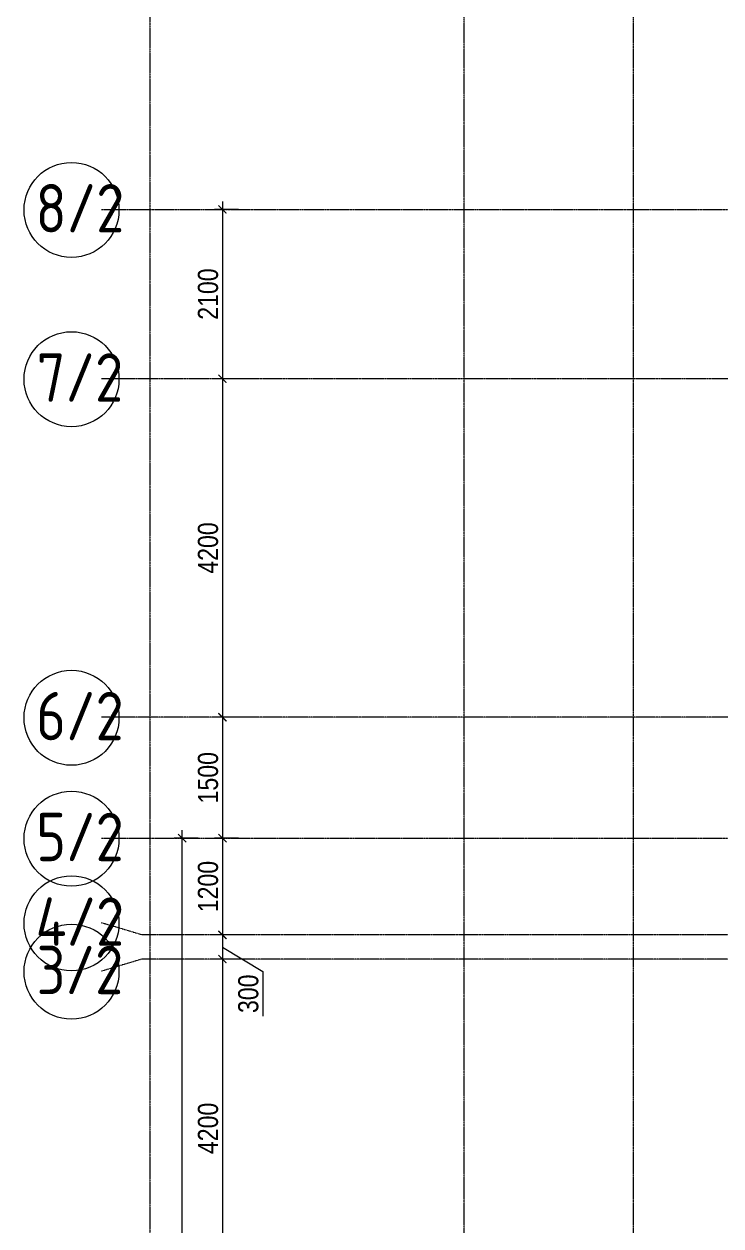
# Model space of a CAD drawing. Header units: millimetres. Extents: x -231292 to 573618, y -153144 to 564035.
# Drawn here: x 40921 to 49570, y 21919 to 36830 of the extents above; entities that cross this region are included whole.
import ezdxf
from ezdxf.enums import TextEntityAlignment as Align

# ---------------------------------------------------------------- set-up
doc = ezdxf.new("R2010")
doc.units = ezdxf.units.MM
doc.linetypes.add('CENTER2', pattern=[28.575, 19.05, -3.175, 3.175, -3.175])
doc.layers.get('0').update_dxf_attribs({"color": 250})
doc.layers.get('Defpoints').update_dxf_attribs({"color": 250})
doc.layers.add('РД_Оси_100', color=250, linetype='Continuous', lineweight=0)
doc.layers.add('РД_Оси_размер', color=250, linetype='Continuous', lineweight=0)
doc.styles.add('style1', font='ARIALN.TTF')
doc.styles.add('ккк', font='isocpeur.ttf', dxfattribs={"width": 0.85, "oblique": 15})
doc.dimstyles.new('Dim100_ареал', dxfattribs={"dimscale": 100, "dimtxt": 2.5, "dimasz": 1, "dimexe": 1, "dimexo": 1, "dimgap": 0.5, "dimtad": 1, "dimzin": 12, "dimdsep": 46, "dimtxsty": 'style1', "dimblk": 'ARCHTICK', "dimcen": 1, "dimdle": 1, "dimclrd": 256, "dimclre": 256, "dimaunit": 1, "dimadec": 0, "dimazin": 3, "dimtfac": 1, "dimtmove": 1, "dimatfit": 3, "dimldrblk": 'OPEN30', "dimfxl": 2, "dimfxlon": 1, "dimtolj": 1, "dimtzin": 0, "dimlwd": 9, "dimlwe": 9, "dimarcsym": 0})

# ---------------------------------------------------------------- blocks, each defined once
blk = doc.blocks.new('A-iden')
at = {"linetype": 'Continuous', "lineweight": 5}
blk.add_circle((-0.73, -4.06), 5.89, dxfattribs=at)
at = {"color": 0, "linetype": 'Continuous', "lineweight": 20, "style": 'ккк', "width": 0.85}
blk.add_attdef('ID', text='', height=6, dxfattribs=at).set_placement((0.31, -3.85), align=Align.MIDDLE_CENTER)
blk = doc.blocks.new('_ArchTick')
at = {"color": 0, "linetype": 'ByBlock', "const_width": 0.15}
blk.add_lwpolyline([(-0.5, -0.5), (0.5, 0.5)], dxfattribs=at)
blk = doc.blocks.new('*D37')
at = {"layer": 'Defpoints', "color": 0, "transparency": 16777216}
for p in [(34000, 13500), (37500, 13500), (37500, 0)]:
    blk.add_point(p, dxfattribs=at)
at = {"layer": 'РД_Оси_размер', "color": 0, "lineweight": 5, "transparency": 16777216}
for p, q in [((34000, -100), (34000, 13600)), ((34200, 13500), (33900, 13500)), ((34200, 0), (33900, 0))]:
    blk.add_line(p, q, dxfattribs=at)
at = {"layer": 'РД_Оси_размер', "color": 0, "lineweight": 5, "transparency": 16777216, "xscale": 100, "yscale": 100, "zscale": 100}
for p, rotation in [((34000, 13500), 90), ((34000, 0), 270)]:
    blk.add_blockref('_ArchTick', p, dxfattribs=dict(at, rotation=rotation))
at = {"layer": 'РД_Оси_размер', "color": 0, "transparency": 16777216, "insert": (33822, 6750), "char_height": 250, "attachment_point": 5, "rotation": 90, "style": 'style1'}
blk.add_mtext('\\A1;13500', dxfattribs=at)
blk = doc.blocks.new('_Open30')
at = {"color": 0, "linetype": 'ByBlock', "lineweight": -2}
for p, q in [((-1, 0.27), (0, 0)), ((0, 0), (-1, -0.27)), ((0, 0), (-1, 0))]:
    blk.add_line(p, q, dxfattribs=at)
blk = doc.blocks.new('*D392')
at = {"layer": 'Defpoints', "color": 0, "transparency": 16777216}
for p in [(36000, 21300), (34500, 19200), (36000, 19200)]:
    blk.add_point(p, dxfattribs=at)
at = {"layer": 'РД_Оси_размер', "lineweight": 9, "transparency": 16777216}
for p, q in [((34500, 21400), (34500, 19100)), ((34700, 21300), (34400, 21300)), ((34700, 19200), (34400, 19200))]:
    blk.add_line(p, q, dxfattribs=at)
at = {"layer": 'РД_Оси_размер', "lineweight": 9, "transparency": 16777216, "xscale": 100, "yscale": 100, "zscale": 100}
for p, rotation in [((34500, 21300), 90), ((34500, 19200), 270)]:
    blk.add_blockref('_ArchTick', p, dxfattribs=dict(at, rotation=rotation))
at = {"layer": 'РД_Оси_размер', "color": 0, "transparency": 16777216, "insert": (34322, 20250), "char_height": 250, "attachment_point": 5, "rotation": 90, "style": 'style1'}
blk.add_mtext('\\A1;2100', dxfattribs=at)
blk = doc.blocks.new('*D38')
at = {"layer": 'Defpoints', "color": 0, "transparency": 16777216}
for p in [(36000, 19200), (34500, 15000), (36000, 15000)]:
    blk.add_point(p, dxfattribs=at)
at = {"layer": 'РД_Оси_размер', "color": 0, "lineweight": 5, "transparency": 16777216}
for p, q in [((34500, 19300), (34500, 14900)), ((34700, 19200), (34400, 19200)), ((34700, 15000), (34400, 15000))]:
    blk.add_line(p, q, dxfattribs=at)
at = {"layer": 'РД_Оси_размер', "color": 0, "lineweight": 5, "transparency": 16777216, "xscale": 100, "yscale": 100, "zscale": 100}
for p, rotation in [((34500, 19200), 90), ((34500, 15000), 270)]:
    blk.add_blockref('_ArchTick', p, dxfattribs=dict(at, rotation=rotation))
at = {"layer": 'РД_Оси_размер', "color": 0, "transparency": 16777216, "insert": (34322, 17100), "char_height": 250, "attachment_point": 5, "rotation": 90, "style": 'style1'}
blk.add_mtext('\\A1;4200', dxfattribs=at)
blk = doc.blocks.new('*D393')
at = {"layer": 'Defpoints', "color": 0, "transparency": 16777216}
for p in [(36000, 15000), (34500, 13500), (36000, 13500)]:
    blk.add_point(p, dxfattribs=at)
at = {"layer": 'РД_Оси_размер', "lineweight": 9, "transparency": 16777216}
for p, q in [((34500, 15100), (34500, 13400)), ((34700, 15000), (34400, 15000)), ((34700, 13500), (34400, 13500))]:
    blk.add_line(p, q, dxfattribs=at)
at = {"layer": 'РД_Оси_размер', "lineweight": 9, "transparency": 16777216, "xscale": 100, "yscale": 100, "zscale": 100}
for p, rotation in [((34500, 15000), 90), ((34500, 13500), 270)]:
    blk.add_blockref('_ArchTick', p, dxfattribs=dict(at, rotation=rotation))
at = {"layer": 'РД_Оси_размер', "color": 0, "transparency": 16777216, "insert": (34322, 14250), "char_height": 250, "attachment_point": 5, "rotation": 90, "style": 'style1'}
blk.add_mtext('\\A1;1500', dxfattribs=at)
blk = doc.blocks.new('*D394')
at = {"layer": 'Defpoints', "color": 0, "transparency": 16777216}
for p in [(36000, 13500), (34500, 12300), (36000, 12300)]:
    blk.add_point(p, dxfattribs=at)
at = {"layer": 'РД_Оси_размер', "lineweight": 9, "transparency": 16777216}
for p, q in [((34500, 13600), (34500, 12200)), ((34700, 13500), (34400, 13500)), ((34700, 12300), (34400, 12300))]:
    blk.add_line(p, q, dxfattribs=at)
at = {"layer": 'РД_Оси_размер', "lineweight": 9, "transparency": 16777216, "xscale": 100, "yscale": 100, "zscale": 100}
for p, rotation in [((34500, 13500), 90), ((34500, 12300), 270)]:
    blk.add_blockref('_ArchTick', p, dxfattribs=dict(at, rotation=rotation))
at = {"layer": 'РД_Оси_размер', "color": 0, "transparency": 16777216, "insert": (34322, 12900), "char_height": 250, "attachment_point": 5, "rotation": 90, "style": 'style1'}
blk.add_mtext('\\A1;1200', dxfattribs=at)
blk = doc.blocks.new('*D395')
at = {"layer": 'Defpoints', "color": 0, "transparency": 16777216}
for p in [(36000, 12300), (34500, 12000), (36000, 12000)]:
    blk.add_point(p, dxfattribs=at)
at = {"layer": 'РД_Оси_размер', "lineweight": 9, "transparency": 16777216}
for p, q in [((34500, 12400), (34500, 11900)), ((34700, 12300), (34400, 12300)), ((34500, 12150), (35000, 11846)), ((34700, 12000), (34400, 12000)), ((35000, 11846), (35000, 11294))]:
    blk.add_line(p, q, dxfattribs=at)
at = {"layer": 'РД_Оси_размер', "lineweight": 9, "transparency": 16777216, "xscale": 100, "yscale": 100, "zscale": 100}
for p, rotation in [((34500, 12300), 90), ((34500, 12000), 270)]:
    blk.add_blockref('_ArchTick', p, dxfattribs=dict(at, rotation=rotation))
at = {"layer": 'РД_Оси_размер', "color": 0, "transparency": 16777216, "insert": (34822, 11570), "char_height": 250, "attachment_point": 5, "rotation": 90, "style": 'style1'}
blk.add_mtext('\\A1;300', dxfattribs=at)
blk = doc.blocks.new('*D396')
at = {"layer": 'Defpoints', "color": 0, "transparency": 16777216}
for p in [(36000, 12000), (34500, 7800), (36000, 7800)]:
    blk.add_point(p, dxfattribs=at)
at = {"layer": 'РД_Оси_размер', "lineweight": 9, "transparency": 16777216}
for p, q in [((34500, 12100), (34500, 7700)), ((34700, 12000), (34400, 12000)), ((34700, 7800), (34400, 7800))]:
    blk.add_line(p, q, dxfattribs=at)
at = {"layer": 'РД_Оси_размер', "lineweight": 9, "transparency": 16777216, "xscale": 100, "yscale": 100, "zscale": 100}
for p, rotation in [((34500, 12000), 90), ((34500, 7800), 270)]:
    blk.add_blockref('_ArchTick', p, dxfattribs=dict(at, rotation=rotation))
at = {"layer": 'РД_Оси_размер', "color": 0, "transparency": 16777216, "insert": (34322, 9900), "char_height": 250, "attachment_point": 5, "rotation": 90, "style": 'style1'}
blk.add_mtext('\\A1;4200', dxfattribs=at)
blk = doc.blocks.new('СОШ_2200_АР_ОСИ_М100_28.05.24')
at = {"layer": 'РД_Оси_100', "linetype": 'CENTER2'}
for p, q in [((37500, -6155), (37500, 139938.679)), ((71363.995, 19200), (33000, 19200)), ((71363.995, 15000), (33000, 15000)), ((33000, 13500), (85055, 13500))]:
    blk.add_line(p, q, dxfattribs=at)
at = {"layer": 'РД_Оси_100', "color": 1, "linetype": 'CENTER2'}
blk.add_line((39600, -6155), (39600, 139938.679), dxfattribs=at)
blk.add_lwpolyline([(33600, 139938.679), (33600, -6155)], dxfattribs=at)
at = {"layer": 'РД_Оси_100', "linetype": 'CENTER2'}
for points in [[(33000, 21300), (71363.995, 21300)], [(85055, 12300), (33500, 12300), (33000, 12450)], [(85055, 12000), (33500, 12000), (33000, 11850)]]:
    blk.add_lwpolyline(points, dxfattribs=at)
at = {"layer": 'РД_Оси_100', "color": 0, "xscale": 100, "yscale": 100, "zscale": 100}
for p, values in [((32700, 21700), {'ID': '8/2'}), ((32700, 19600), {'ID': '7/2'}), ((32700, 15400), {'ID': '6/2'}), ((32700, 13900), {'ID': '5/2'}), ((32700, 12850), {'ID': '4/2'}), ((32700, 12250), {'ID': '3/2'})]:
    blk.add_blockref('A-iden', p, dxfattribs=at).add_auto_attribs(values)
at = {"layer": 'РД_Оси_размер'}
for base, p1, p2, picture, middle in [((34500, 19200), (36000, 21300), (36000, 19200), '*D392', (34322.357, 20250)), ((34500, 15000), (36000, 19200), (36000, 15000), '*D38', (34322.357, 17100)), ((34500, 13500), (36000, 15000), (36000, 13500), '*D393', (34322.357, 14250)), ((34000, 13500), (37500, 0), (37500.05, 13500), '*D37', (33822.357, 6750)), ((34500, 12300), (36000, 13500), (36000, 12300), '*D394', (34322.357, 12900)), ((34500, 7800), (36000, 12000), (36000, 7800), '*D396', (34322.357, 9900))]:
    dim = blk.add_linear_dim(base=base, p1=p1, p2=p2, angle=90, dimstyle='Dim100_ареал', dxfattribs=at)
    dim.commit()
    dim.dimension.update_dxf_attribs({"geometry": picture, "text_midpoint": middle})
dim = blk.add_linear_dim(base=(34500, 12000), p1=(36000, 12300), p2=(36000, 12000), angle=90, dimstyle='Dim100_ареал', dxfattribs=at)
dim.commit()
dim.dimension.update_dxf_attribs({"geometry": '*D395', "text_midpoint": (35000, 11795.682), "dimtype": 160})

msp = doc.modelspace()

# ---------------------------------------------------------------- block references
at = {"layer": 'РД_Оси_100'}
msp.add_blockref('СОШ_2200_АР_ОСИ_М100_28.05.24', (8883.403, 13229.686), dxfattribs=at)

doc.saveas('drawing.dxf')
